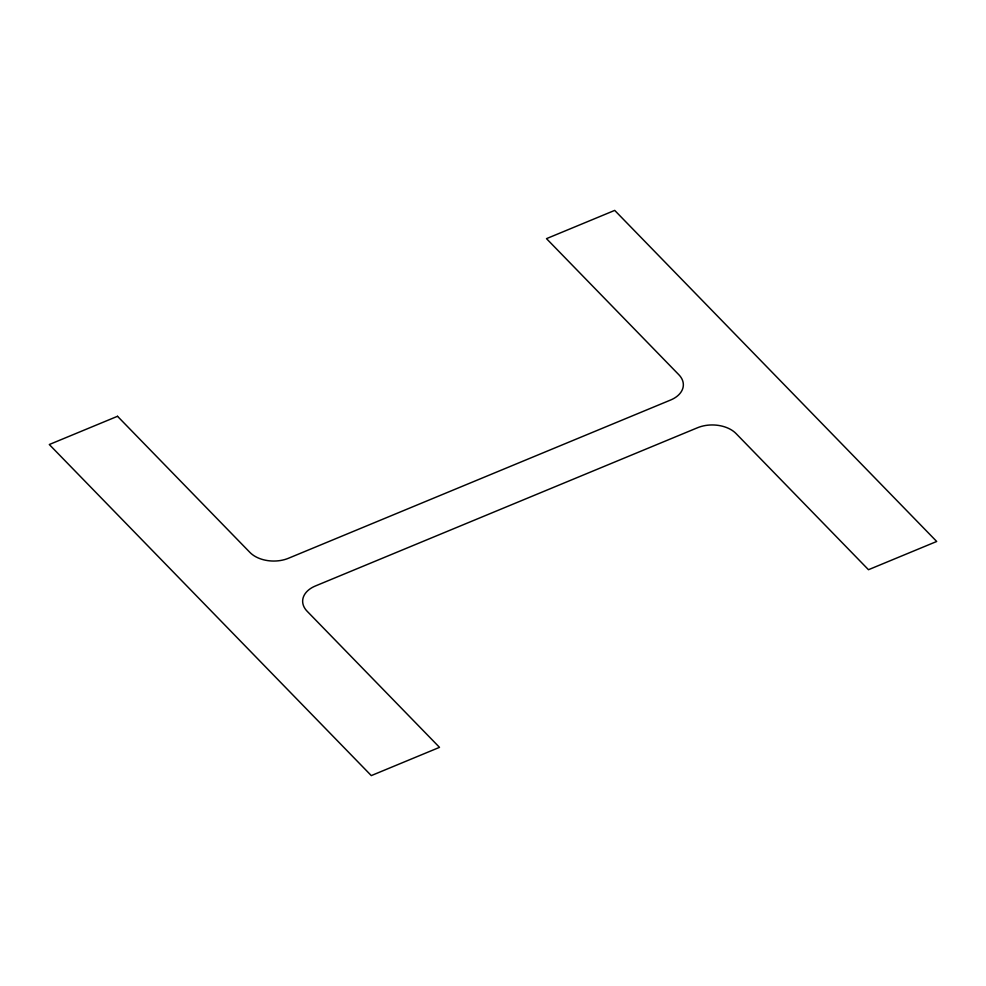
<?xml version="1.0" encoding="UTF-8"?>
<svg xmlns="http://www.w3.org/2000/svg" width="986" height="986" viewBox="0 0 986 986"><rect width="100%" height="100%" fill="white"/><g stroke="black" fill="none" stroke-linecap="round" stroke-linejoin="round"><path stroke-width="1.48" d="M117.519 416.289L49.3 444.526L371.291 775.6L439.51 747.351L307.102 611.209A27.855 18.315 1.1 0 1 315.384 585.98L697.558 427.727A27.855 18.315 1.1 0 1 736.074 433.581L868.481 569.711L936.7 541.474L614.709 210.4L546.49 238.649L678.898 374.791A27.855 18.315 1.1 0 1 670.616 400.02L288.442 558.273A27.855 18.315 1.1 0 1 249.926 552.419L117.519 416.289"/></g></svg>
